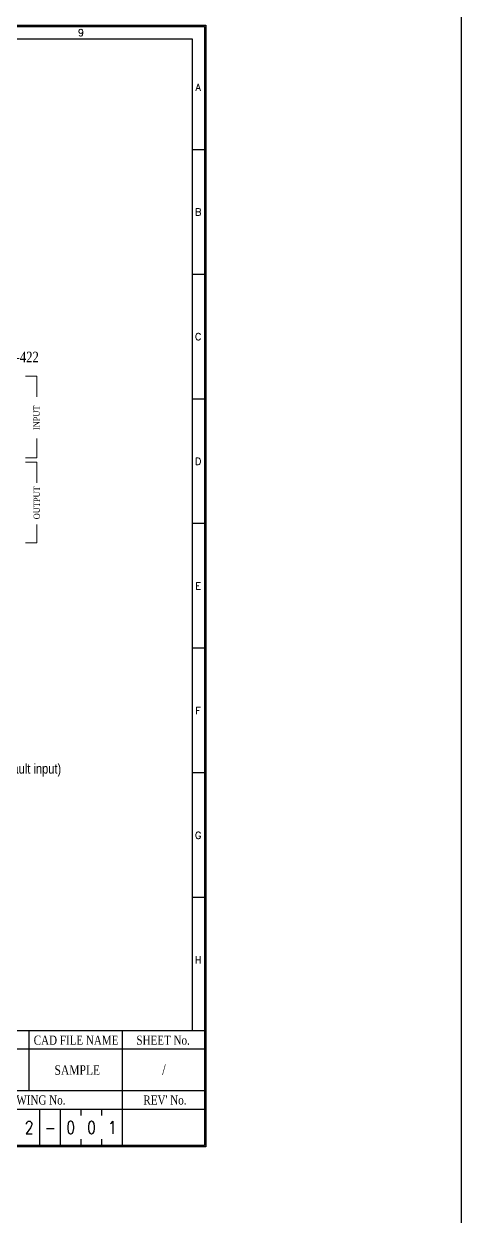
# Model space of a CAD drawing. Header units: millimetres. Extents: x 107 to 2900, y 85 to 3996.
# Drawn here: x 2673 to 2900, y 2563 to 3183 of the extents above; entities that cross this region are included whole.
import ezdxf
from ezdxf.enums import TextEntityAlignment as Align
from ezdxf.lldxf.tags import DXFTag

# ---------------------------------------------------------------- set-up
doc = ezdxf.new("R2010")
doc.units = ezdxf.units.MM
for name, color, linetype in [('20', 2, 'Continuous'), ('30', 3, 'Continuous'), ('40', 4, 'Continuous'), ('70', 7, 'Continuous')]:
    doc.layers.add(name, color=color, linetype=linetype)
doc.styles.add('SD', font='ROMAND.shx', dxfattribs={"width": 0.8})
doc.styles.add('SIMPLEX', font='SIMPLEX')
doc.styles.add('SS', font='batang.ttc', dxfattribs={"width": 0.8})
doc.styles.add('굴림체', font='arial.ttf')
tags = doc.linetypes.add('HIDDEN', pattern=[0.375, 0.25, -0.125]).pattern_tags.tags
tags[6:7] = [DXFTag(74, 4), DXFTag(75, 0), DXFTag(340, '0'), DXFTag(46, 1.0), DXFTag(50, 0.0), DXFTag(44, 0.0), DXFTag(45, 0.0)]
tags[4:5] = [DXFTag(74, 4), DXFTag(75, 0), DXFTag(340, '0'), DXFTag(46, 1.0), DXFTag(50, 0.0), DXFTag(44, 0.0), DXFTag(45, 0.0)]

msp = doc.modelspace()

# ---------------------------------------------------------------- linework, layer by layer
msp.add_lwpolyline([(1879.826, 3363.289), (2900.497, 3363.289), (2900.497, 85.223), (1879.826, 85.223)], close=True)
at = {"layer": '20', "color": 7}
for p, q in [((1954.176, 3175.556), (2760.72, 3175.556)), ((2760.72, 3175.556), (2760.72, 2659.964))]:
    msp.add_line(p, q, dxfattribs=at)
at = {"layer": '30', "color": 7}
for p, q in [((2767.848, 3117.884), (2760.72, 3117.884)), ((2767.848, 3053.084), (2760.72, 3053.084)), ((2767.848, 2988.284), (2760.72, 2988.284)), ((2767.848, 2923.484), (2760.72, 2923.484)), ((2767.848, 2858.684), (2760.72, 2858.684)), ((2767.848, 2793.884), (2760.72, 2793.884)), ((2767.848, 2729.084), (2760.72, 2729.084))]:
    msp.add_line(p, q, dxfattribs=at)
at = {"layer": '40', "color": 7}
for p, q in [((2676.048, 2628.644), (2676.048, 2659.964)), ((2724.648, 2628.644), (2724.648, 2659.964)), ((2767.848, 2650.244), (2443.848, 2650.244)), ((2767.416, 2628.644), (2443.848, 2628.644)), ((2724.648, 2599.484), (2724.648, 2628.644)), ((2767.416, 2618.924), (2443.848, 2618.924)), ((2703.048, 2615.684), (2703.048, 2618.924)), ((2713.848, 2615.684), (2713.848, 2618.924)), ((2703.048, 2600.132), (2703.048, 2603.372)), ((2713.848, 2600.132), (2713.848, 2603.372))]:
    msp.add_line(p, q, dxfattribs=at)
at = {"layer": '40', "color": 7, "linetype": 'HIDDEN'}
for p, q in [((2681.594, 2600.132), (2681.594, 2618.924)), ((2692.394, 2600.132), (2692.394, 2618.924))]:
    msp.add_line(p, q, dxfattribs=at)
at = {"layer": '70', "lineweight": 15}
for p, q in [((2674.163, 3000.212), (2680.006, 3000.212)), ((2680.006, 3000.212), (2680.006, 2989.412)), ((2680.006, 2967.812), (2680.006, 2957.674)), ((2674.163, 2957.674), (2680.006, 2957.674)), ((2674.163, 2955.426), (2680.006, 2955.426)), ((2680.006, 2955.426), (2680.006, 2944.626)), ((2680.006, 2923.026), (2680.006, 2913.448)), ((2674.163, 2913.448), (2680.006, 2913.448))]:
    msp.add_line(p, q, dxfattribs=at)
at = {"layer": '70', "color": 7}
msp.add_line((1947.048, 2659.964), (2767.848, 2659.964), dxfattribs=at)
for points in [[(2767.848, 2599.484), (1947.048, 2599.484), (1947.048, 3182.684), (2767.848, 3182.684)], [(2767.2, 2600.132), (1947.696, 2600.132), (1947.696, 3182.036), (2767.2, 3182.036)]]:
    msp.add_lwpolyline(points, close=True, dxfattribs=at)

# ---------------------------------------------------------------- texts
at = {"color": 0, "style": 'SS', "width": 0.8}
msp.add_text('RS-422', height=5.4432, dxfattribs=at).set_placement((2661.007, 3007.416))
for s, p in [('INPUT', (2681.55, 2972.123)), ('OUTPUT', (2681.623, 2925.739))]:
    msp.add_text(s, height=3.24, rotation=90, dxfattribs=at).set_placement(p)
at = {"color": 3, "style": '굴림체', "width": 0.8}
msp.add_text('  Logic input 6 : EFI(external fault input)', height=5.1516, dxfattribs=at).set_placement((2592.23, 2793.504))
at = {"color": 7, "linetype": 'Continuous', "style": 'SD', "width": 0.8}
for s, p in [('2', (2676.08, 2609.528)), ('0', (2697.648, 2609.528)), ('0', (2708.448, 2609.528)), ('1', (2719.248, 2609.528)), ('-', (2686.994, 2609.528))]:
    msp.add_text(s, height=6.48, dxfattribs=at).set_placement(p, align=Align.MIDDLE)
at = {"layer": '30', "color": 7, "style": 'SIMPLEX'}
for s, p in [('9', (2703.048, 3178.697)), ('A', (2763.852, 3150.284)), ('B', (2763.852, 3085.484)), ('C', (2763.852, 3020.684)), ('D', (2763.852, 2955.884)), ('E', (2763.852, 2891.084)), ('F', (2763.852, 2826.284)), ('G', (2763.852, 2761.484)), ('H', (2763.852, 2696.684))]:
    msp.add_text(s, height=3.672, dxfattribs=at).set_placement(p, align=Align.MIDDLE)
at = {"layer": '40', "color": 7, "style": 'SS', "width": 0.8}
for s, height, p in [('CAD FILE NAME', 4.752, (2700.438, 2652.555)), ('SHEET No.', 4.752, (2745.664, 2652.555)), ('SAMPLE', 4.968, (2701.068, 2636.914)), ('/', 5.4, (2746.09, 2636.914)), ('DRAWING No.', 4.752, (2676.106, 2621.438)), ("REV' No.", 4.752, (2746.618, 2621.438))]:
    msp.add_text(s, height=height, dxfattribs=at).set_placement(p, align=Align.CENTER)

doc.saveas('drawing.dxf')
